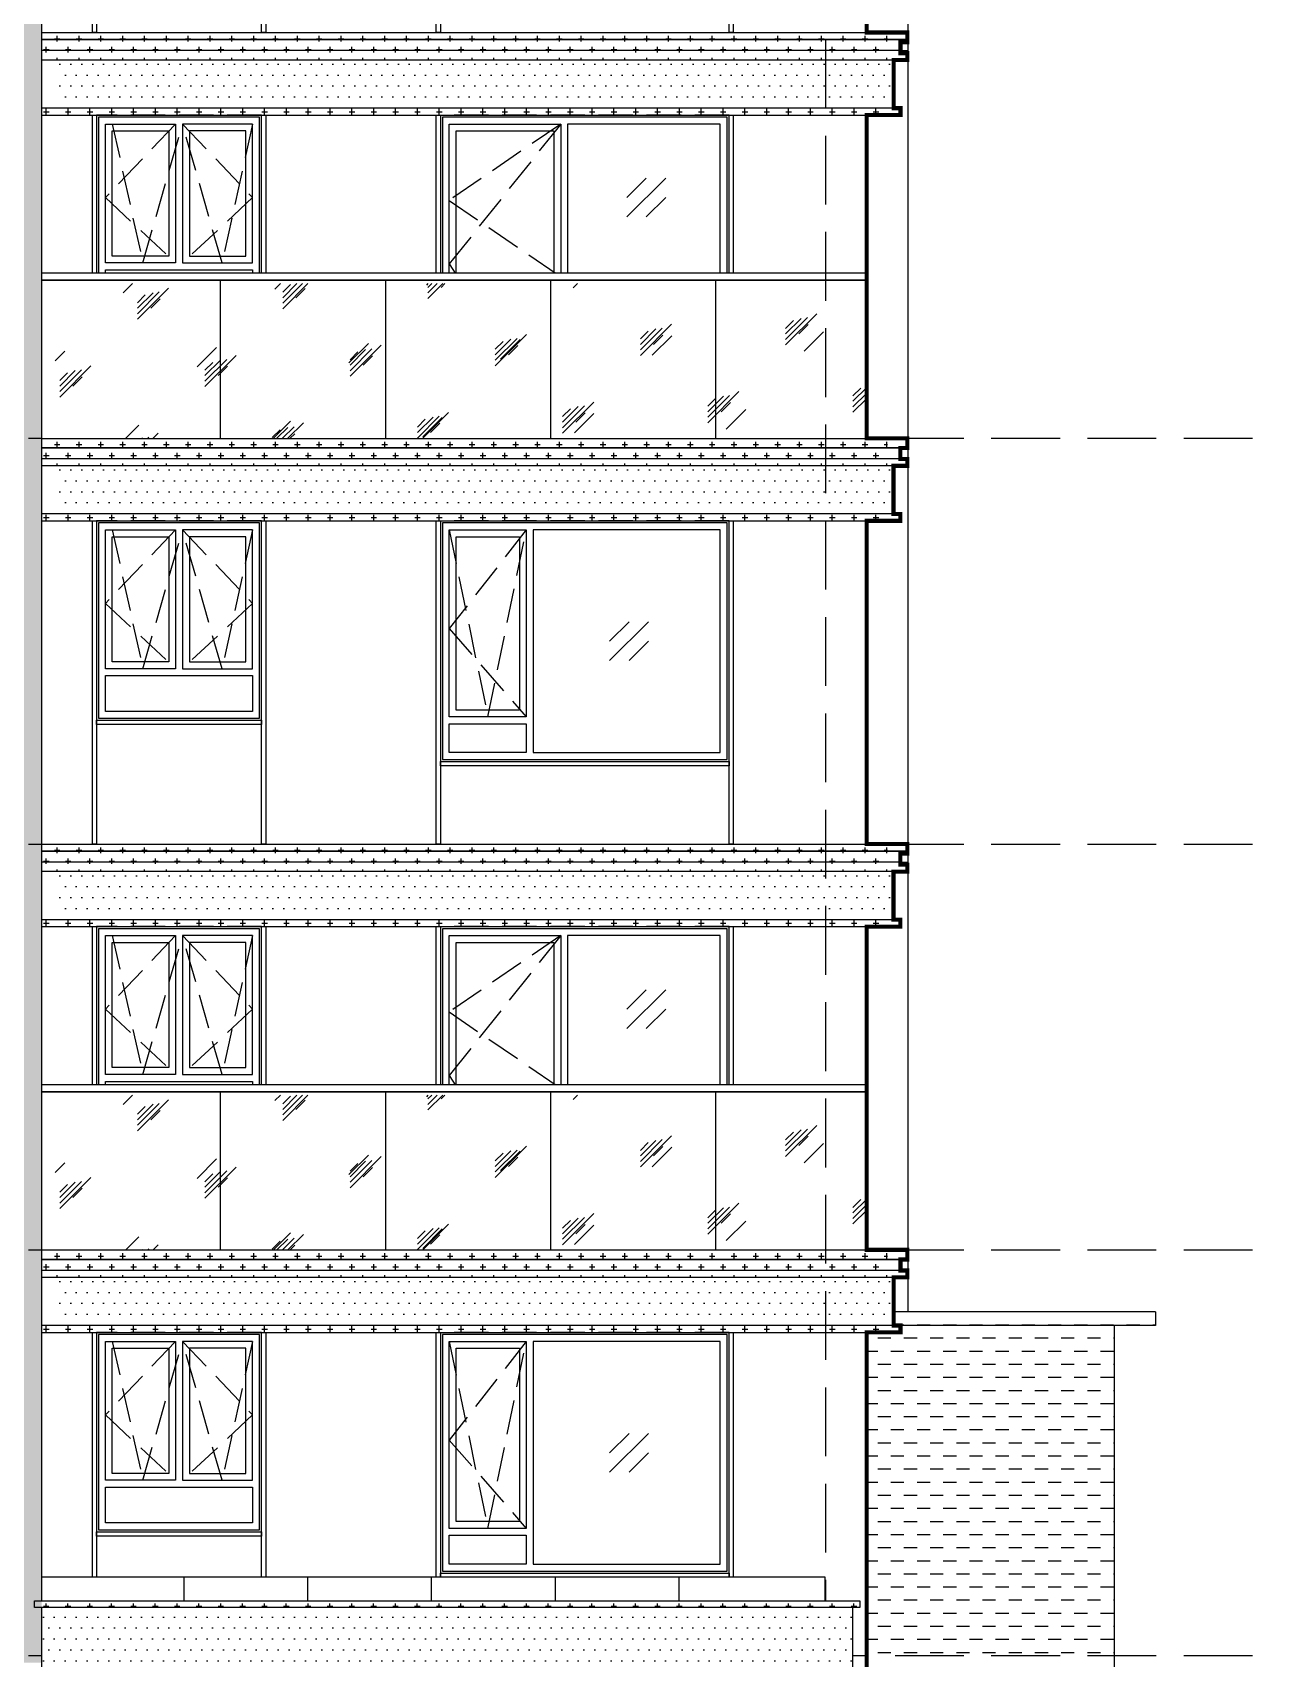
# Model space of a CAD drawing. Extents: x 646072 to 1012572, y -46617 to 16093.
# Drawn here: x 795924 to 804852, y -35572 to -23752 of the extents above; entities that cross this region are included whole.
import ezdxf

# ---------------------------------------------------------------- set-up
doc = ezdxf.new("R2010")
doc.units = 0
doc.header["$LTSCALE"] = 1000
doc.header["$MEASUREMENT"] = 0
for name, pattern in [('3#楼-HZS$0$3#楼-HZS$0$__DASH', [0.35, 0.25, -0.1]), ('3#楼-HZS$0$3#楼-HZS$0$DASH', [0.35, 0.25, -0.1]), ('3#楼-HZS$0$DOTE', [2.42, 2, -0.2, 0.02, -0.2])]:
    doc.linetypes.add(name, pattern=pattern)
for name, color, linetype in [('3#楼-HZS$0$3#楼-HZS$0$00-立面灰色金属看线', 252, 'Continuous'), ('3#楼-HZS$0$3#楼-HZS$0$00-立面米色看线', 31, 'Continuous'), ('3#楼-HZS$0$3#楼-HZS$0$A-ANNO-SYMB', 3, 'Continuous'), ('3#楼-HZS$0$3#楼-HZS$0$A-LINE-浅灰色铝板幕墙-填充', 115, 'Continuous'), ('3#楼-HZS$0$3#楼-HZS$0$A-ROOF', 241, 'Continuous'), ('3#楼-HZS$0$3#楼-HZS$0$DOTE', 1, '3#楼-HZS$0$DOTE'), ('3#楼-HZS$0$3#楼-HZS$0$ELEV-WIND', 4, 'Continuous'), ('3#楼-HZS$0$3#楼-HZS$0$RAIL', 163, 'Continuous'), ('3#楼-HZS$0$3#楼-HZS$0$WINDOW', 4, 'Continuous'), ('3#楼-HZS$0$3#楼-HZS$0$填充-浅黄色铝板', 30, 'Continuous'), ('3#楼-HZS$0$3#楼-HZS$0$填充-深灰色涂料', 11, 'Continuous'), ('3#楼-HZS$0$3#楼-HZS$0$填充-玻璃', 150, 'Continuous'), ('3#楼-HZS$0$3#楼-HZS$0$轮廓', 255, 'Continuous')]:
    doc.layers.add(name, color=color, linetype=linetype)

# ---------------------------------------------------------------- blocks, each defined once
blk = doc.blocks.new('3#楼-HZS$0$3#楼-HZS$0$asfghs+jh')
at = {"layer": '3#楼-HZS$0$3#楼-HZS$0$00-立面米色看线', "color": 251}
blk.add_line((111326, -142205, 0), (111326, -162161, 0), dxfattribs=at)
blk = doc.blocks.new('3#楼-HZS$0$3#楼-HZS$0$jyhiuououpolip')
at = {"layer": '3#楼-HZS$0$3#楼-HZS$0$ELEV-WIND', "color": 8, "linetype": '3#楼-HZS$0$3#楼-HZS$0$__DASH'}
blk.add_lwpolyline([(28650, -97429), (30750, -97429), (30750, -99179), (28650, -99179)], close=True, dxfattribs=at)
at = {"layer": '3#楼-HZS$0$3#楼-HZS$0$ELEV-WIND'}
for points in [[(28665, -97444), (30735, -97444), (30735, -99164), (28665, -99164)], [(28715, -97494), (30075, -97494), (30075, -99114), (28715, -99114)], [(30685, -97494), (30125, -97494), (30125, -98854), (30685, -98854)], [(30635, -97544), (30175, -97544), (30175, -98804), (30635, -98804)], [(30685, -98904), (30125, -98904), (30125, -99114), (30685, -99114)]]:
    blk.add_lwpolyline(points, close=True, dxfattribs=at)
at = {"layer": '3#楼-HZS$0$3#楼-HZS$0$ELEV-WIND', "color": 8, "linetype": '3#楼-HZS$0$3#楼-HZS$0$DASH'}
for points in [[(30125, -97494), (30685, -98211), (30125, -98854)], [(30685, -97494), (30405, -98854), (30125, -97494)]]:
    blk.add_lwpolyline(points, dxfattribs=at)
blk = doc.blocks.new('3#楼-HZS$0$3#楼-HZS$0$ytrujuty')
at = {"layer": '3#楼-HZS$0$3#楼-HZS$0$ELEV-WIND', "color": 8, "linetype": '3#楼-HZS$0$3#楼-HZS$0$__DASH'}
blk.add_lwpolyline([(35150, -97429), (36350, -97429), (36350, -98879), (35150, -98879)], close=True, dxfattribs=at)
at = {"layer": '3#楼-HZS$0$3#楼-HZS$0$ELEV-WIND'}
for points in [[(35165, -97444), (36335, -97444), (36335, -98864), (35165, -98864)], [(35215, -97494), (35725, -97494), (35725, -98504), (35215, -98504)], [(35215, -97494), (35725, -97494), (35725, -98504), (35215, -98504)], [(36285, -97494), (35775, -97494), (35775, -98504), (36285, -98504)], [(35265, -97544), (35675, -97544), (35675, -98454), (35265, -98454)], [(36235, -97544), (35825, -97544), (35825, -98454), (36235, -98454)], [(36285, -98554), (35215, -98554), (35215, -98814), (36285, -98814)]]:
    blk.add_lwpolyline(points, close=True, dxfattribs=at)
at = {"layer": '3#楼-HZS$0$3#楼-HZS$0$ELEV-WIND', "color": 8, "linetype": '3#楼-HZS$0$3#楼-HZS$0$DASH'}
for points in [[(35725, -97494), (35215, -98029), (35725, -98504)], [(35215, -97494), (35437, -98504), (35725, -97494)], [(36235, -97494), (36013, -98504), (35725, -97494)], [(35775, -97494), (36285, -98029), (35775, -98504)]]:
    blk.add_lwpolyline(points, dxfattribs=at)
blk = doc.blocks.new('3#楼-HZS$0$3#楼-HZS$0$D+FG0J4+FG9KL0')
at = {"layer": '3#楼-HZS$0$3#楼-HZS$0$00-立面灰色金属看线', "elevation": 0}
blk.add_lwpolyline([(319465, 131486), (319465, 129136)], dxfattribs=at)
for points in [[(320435, 131486), (320435, 129136), (320465, 129136), (320465, 131486)], [(322565, 131486), (322565, 129136), (322595, 129136), (322595, 131486)], [(323835, 131486), (323835, 129136), (323865, 129136), (323865, 131486)], [(325065, 131486), (325065, 129136), (325095, 129136), (325095, 131486)], [(325065, 130036), (323865, 130036), (323865, 130006), (325065, 130006)], [(322565, 129736), (320465, 129736), (320465, 129706), (322565, 129706)]]:
    blk.add_lwpolyline(points, close=True, dxfattribs=at)
at = {"layer": '3#楼-HZS$0$3#楼-HZS$0$00-立面米色看线', "elevation": 0}
for points in [[(325465, 132086), (319165, 132086), (319165, 132016), (325465, 132016)], [(325465, 132086), (325465, 129136)], [(325465, 132016), (319215, 132016), (319215, 131936), (319165, 131936), (319165, 131886), (319265, 131886), (319265, 131536), (325465, 131536)], [(319215, 131936), (325465, 131936)], [(319265, 131886), (325465, 131886)], [(325465, 131486), (319215, 131486), (319215, 131536), (325465, 131536)]]:
    blk.add_lwpolyline(points, dxfattribs=at)
at = {"layer": '3#楼-HZS$0$3#楼-HZS$0$A-ANNO-SYMB'}
for name, p in [('3#楼-HZS$0$3#楼-HZS$0$jyhiuououpolip', (291815, 228915)), ('3#楼-HZS$0$3#楼-HZS$0$ytrujuty', (288715, 228915))]:
    blk.add_blockref(name, p, dxfattribs=at)
blk = doc.blocks.new('3#楼-HZS$0$3#楼-HZS$0$ASG1+DS9J40')
at = {"layer": '3#楼-HZS$0$3#楼-HZS$0$ELEV-WIND', "color": 8, "linetype": '3#楼-HZS$0$3#楼-HZS$0$__DASH'}
blk.add_lwpolyline([(28650, -97429), (30750, -97429), (30750, -99779), (28650, -99779)], close=True, dxfattribs=at)
at = {"layer": '3#楼-HZS$0$3#楼-HZS$0$ELEV-WIND'}
for points in [[(28665, -97444), (30735, -97444), (30735, -99764), (28665, -99764)], [(28715, -97494), (29825, -97494), (29825, -99714), (28715, -99714)], [(30685, -97494), (29875, -97494), (29875, -99764), (30685, -99764)], [(30635, -97544), (29925, -97544), (29925, -99714), (30635, -99714)]]:
    blk.add_lwpolyline(points, close=True, dxfattribs=at)
at = {"layer": '3#楼-HZS$0$3#楼-HZS$0$ELEV-WIND', "color": 8, "linetype": '3#楼-HZS$0$3#楼-HZS$0$DASH'}
for points in [[(29875, -97494), (30685, -98511), (29875, -99764)], [(29875, -97494), (30685, -98049), (29875, -98604)]]:
    blk.add_lwpolyline(points, dxfattribs=at)
blk = doc.blocks.new('3#楼-HZS$0$3#楼-HZS$0$AZSFG+5D04J')
blk.add_wipeout([(29450, -144061), (35450, -144061), (35450, -144111), (35450, -144111), (35450, -145261), (29450, -145261), (29450, -144111), (29450, -144111)]).dxf.layer = '3#楼-HZS$0$3#楼-HZS$0$A-ANNO-SYMB'
at = {"layer": '3#楼-HZS$0$3#楼-HZS$0$RAIL'}
blk.add_lwpolyline([(29450, -144061), (35450, -144061), (35450, -144111), (29450, -144111)], close=True, dxfattribs=at)
at = {"layer": '3#楼-HZS$0$3#楼-HZS$0$WINDOW'}
blk.add_lwpolyline([(29450, -144111), (35450, -144111), (35450, -145261), (29450, -145261)], close=True, dxfattribs=at)
at = {"layer": '3#楼-HZS$0$3#楼-HZS$0$WINDOW', "elevation": 0}
for points in [[(30550, -144111), (30550, -145261)], [(31750, -144111), (31750, -145261)]]:
    blk.add_lwpolyline(points, dxfattribs=at)
at = {"layer": '3#楼-HZS$0$3#楼-HZS$0$WINDOW'}
for points in [[(32950, -144111), (32950, -145261)], [(34150, -144111), (34150, -145261)], [(35450, -144111), (35450, -145261)]]:
    blk.add_lwpolyline(points, dxfattribs=at)
blk = doc.blocks.new('3#楼-HZS$0$3#楼-HZS$0$D+F9J4+GF9L0')
at = {"layer": '3#楼-HZS$0$3#楼-HZS$0$00-立面灰色金属看线', "elevation": 0}
blk.add_lwpolyline([(319465, 128536), (319465, 126186)], dxfattribs=at)
for points in [[(320435, 128536), (320435, 126186), (320465, 126186), (320465, 128536)], [(322565, 128536), (322565, 126186), (322595, 126186), (322595, 128536)], [(323835, 128536), (323835, 126186), (323865, 126186), (323865, 128536)], [(325065, 128536), (325065, 126186), (325095, 126186), (325095, 128536)], [(325065, 127086), (323865, 127086), (323865, 127056), (325065, 127056)], [(322565, 126786), (320465, 126786), (320465, 126756), (322565, 126756)]]:
    blk.add_lwpolyline(points, close=True, dxfattribs=at)
at = {"layer": '3#楼-HZS$0$3#楼-HZS$0$00-立面米色看线', "elevation": 0}
for points in [[(325465, 129136), (319165, 129136), (319165, 129086), (325465, 129086)], [(325465, 129086), (319215, 129086), (319215, 129006), (319165, 129006), (319165, 128936), (319265, 128936), (319265, 128586), (325465, 128586)], [(325465, 129136), (325465, 126186)], [(319215, 129006), (325465, 129006)], [(319265, 128936), (325465, 128936)], [(325465, 128536), (319215, 128536), (319215, 128586), (325465, 128586)]]:
    blk.add_lwpolyline(points, dxfattribs=at)
at = {"layer": '3#楼-HZS$0$3#楼-HZS$0$A-ANNO-SYMB'}
for name, p in [('3#楼-HZS$0$3#楼-HZS$0$ASG1+DS9J40', (291815, 225965, 0)), ('3#楼-HZS$0$3#楼-HZS$0$ytrujuty', (288715, 225965, 0))]:
    blk.add_blockref(name, p, dxfattribs=at)
blk.add_blockref('3#楼-HZS$0$3#楼-HZS$0$AZSFG+5D04J', (290015, 271447, 0), dxfattribs=at)
blk = doc.blocks.new('3#楼-HZS$0$3#楼-HZS$0$df+90jf4g+k97')
at = {"layer": '3#楼-HZS$0$3#楼-HZS$0$A-ROOF'}
for p, q in [((718175, -39470), (720079, -39470)), ((718175, -39470), (718175, -39570)), ((718175, -39570), (720029, -39570)), ((718475, -39570), (718475, -42070)), ((720275, -39620), (720275, -42070)), ((717778, -42070), (720751, -42070))]:
    blk.add_line(p, q, dxfattribs=at)
blk = doc.blocks.new('3#楼-HZS$0$3#楼-HZS$0$d+f5gj04ghk9')
at = {"layer": '3#楼-HZS$0$3#楼-HZS$0$填充-深灰色涂料'}
h = blk.add_hatch(dxfattribs=at)
h.set_pattern_fill('DASH', color=11, scale=100)
h.set_pattern_definition([(0, (-108996.93, 6e-08), (95.25, 95.25), [95.25, -95.25])])
h.paths.add_polyline_path([(717803, -35403), (717803, -35503), (717853, -35503), (717853, -35553), (717607, -35553), (717607, -37903), (719407, -37903), (719407, -35503), (719707, -35503), (719707, -35403)])
blk = doc.blocks.new('3#楼-HZS$0$3#楼-HZS$0$D+F904HK9H')
at = {"layer": '3#楼-HZS$0$3#楼-HZS$0$轮廓', "const_width": 30, "elevation": 0}
blk.add_lwpolyline([(826604, -23753), (826604, -26103), (826900, -26103), (826900, -26173), (826850, -26173), (826850, -26253), (826900, -26253), (826900, -26303), (826800, -26303), (826800, -26653), (826850, -26653), (826850, -26703), (826604, -26703), (826604, -29053), (826899, -29053), (826899, -29123), (826849, -29123), (826849, -29203), (826899, -29203), (826899, -29253), (826799, -29253), (826799, -29603), (826849, -29603), (826849, -29653), (826604, -29653), (826604, -32003), (826899, -32003), (826899, -32073), (826849, -32073), (826849, -32153), (826899, -32153), (826899, -32203), (826799, -32203), (826799, -32553), (826849, -32553), (826849, -32603), (826604, -32603), (826604, -34953), (826900, -34953), (826900, -35023), (826850, -35023), (826850, -35103), (826900, -35103), (826900, -35153), (826800, -35153), (826800, -35503), (826850, -35503), (826850, -35553), (826604, -35553), (826604, -38003)], dxfattribs=at)
blk = doc.blocks.new('3#楼-HZS$0$3#楼-HZS$0$as+dg04d+s0hj')
for points in [[(27825, -89693), (27824, -89863), (27574, -89863), (27574, -89913), (27624, -89913), (27624, -90363), (33524, -90363), (33524, -89913), (33574, -89913), (33574, -89863), (33525, -89863), (33525, -89693)], [(34624, -89863), (33925, -89863), (33874, -89863), (33874, -89913), (33924, -89913), (33924, -90363), (36075, -90363), (36075, -89863)]]:
    blk.add_wipeout(points).translate(0, 0, 0)
at = {"layer": '3#楼-HZS$0$3#楼-HZS$0$00-立面米色看线'}
for points in [[(33874, -89913), (36074, -89913), (36074, -89863), (33874, -89863)], [(36074, -90363), (36074, -89913), (33924, -89913), (33924, -90363)]]:
    blk.add_lwpolyline(points, close=True, dxfattribs=at)
blk.add_wipeout([(27825, -89693), (27825, -89863), (33525, -89863), (33525, -89693)]).translate(0, 0, 0)
at = {"layer": '3#楼-HZS$0$3#楼-HZS$0$00-立面米色看线', "color": 4, "elevation": 0}
blk.add_lwpolyline([(27825, -89693), (33524, -89693), (33524, -89863), (27825, -89863)], close=True, dxfattribs=at)
for points in [[(28890, -89693), (28890, -89863)], [(29790, -89693), (29790, -89863)], [(30690, -89693), (30690, -89863)], [(31590, -89693), (31590, -89863)], [(32490, -89693), (32490, -89863)]]:
    blk.add_lwpolyline(points, dxfattribs=at)
at = {"layer": '3#楼-HZS$0$3#楼-HZS$0$00-立面米色看线', "elevation": 0}
for points in [[(27574, -89913), (33574, -89913), (33574, -89863), (27574, -89863)], [(27624, -90363), (27624, -89913), (33524, -89913), (33524, -90363)]]:
    blk.add_lwpolyline(points, close=True, dxfattribs=at)
blk = doc.blocks.new('3#楼-HZS$0$3#楼-HZS$0$d+fgj4+fghk7+9')
at = {"color": 8, "elevation": 0}
for points in [[(825001, -27162), (824860, -27303)], [(825143, -27162), (824860, -27444)], [(825143, -27303), (825001, -27444)], [(824876, -30387), (824735, -30528)], [(825018, -30387), (824735, -30669)], [(825018, -30528), (824876, -30669)], [(825001, -33062), (824860, -33203)], [(825143, -33062), (824860, -33344)], [(825143, -33203), (825001, -33344)], [(824876, -36287), (824735, -36428)], [(825018, -36287), (824735, -36569)], [(825018, -36428), (824876, -36569)]]:
    blk.add_lwpolyline(points, dxfattribs=at)
blk = doc.blocks.new('3#楼-HZS$0$3#楼-HZS$0$+d9f0j4+9gf7k0')
at = {"layer": '3#楼-HZS$0$3#楼-HZS$0$A-LINE-浅灰色铝板幕墙-填充'}
h = blk.add_hatch(dxfattribs=at)
h.set_pattern_fill('DOTS', color=256, scale=50)
h.set_pattern_definition([(0, (245300.04, -65494.77), (39.6875, 79.375), [0, -79.375])])
h.paths.add_polyline_path([(849015, 47772), (842919, 47772), (842919, 48122), (849015, 48122)])
h = blk.add_hatch(dxfattribs=at)
h.set_pattern_fill('DOTS', color=256, scale=50)
h.set_pattern_definition([(0, (245300.04, -68444.77), (39.6875, 79.375), [0, -79.375])])
h.paths.add_polyline_path([(849014, 44822), (842919, 44822), (842919, 45172), (849014, 45172)])
h = blk.add_hatch(dxfattribs=at)
h.set_pattern_fill('DOTS', color=256, scale=50)
h.set_pattern_definition([(0, (245300.04, -71394.77), (39.6875, 79.375), [0, -79.375])])
h.paths.add_polyline_path([(849014, 41872), (842919, 41872), (842919, 42222), (849014, 42222)])
h = blk.add_hatch(dxfattribs=at)
h.set_pattern_fill('DOTS', color=256, scale=50)
h.set_pattern_definition([(0, (245300.04, -74344.77), (39.6875, 79.375), [0, -79.375])])
h.paths.add_polyline_path([(849015, 38922), (842919, 38922), (842919, 39272), (849015, 39272)])
h = blk.add_hatch(dxfattribs=at)
h.set_pattern_fill('DOTS', color=256, scale=50)
h.set_pattern_definition([(0, (14714.645, 74424.985), (39.6875, 79.375), [0, -79.375])])
h.paths.add_polyline_path([(848719, 36472), (842819, 36472), (842819, 36872), (848719, 36872)])
at = {"layer": '3#楼-HZS$0$3#楼-HZS$0$填充-浅黄色铝板'}
h = blk.add_hatch(dxfattribs=at)
h.set_pattern_fill('CROSS', color=256, scale=50)
h.set_pattern_definition([(0, (247800.04, -92311.286), (79.375, 79.375), [39.6875, -119.0625]), (90, (247819.88, -92331.13), (-79.375, 79.375), [39.6875, -119.0625])])
h.paths.add_polyline_path([(842819, 64222), (842419, 64222), (842419, 36472), (842819, 36472)])
h = blk.add_hatch(dxfattribs=at)
h.set_pattern_fill('CROSS', color=256, scale=50)
h.set_pattern_definition([(0, (245300.04, -107061.286), (79.375, 79.375), [39.6875, -119.0625]), (90, (245319.88, -107081.13), (-79.375, 79.375), [39.6875, -119.0625])])
h.paths.add_polyline_path([(848969, 48122), (842819, 48122), (842819, 48322), (848969, 48322), (848969, 48252), (848919, 48252), (848919, 48172), (848969, 48172)])
h = blk.add_hatch(dxfattribs=at)
h.set_pattern_fill('CROSS', color=256, scale=50)
h.set_pattern_definition([(0, (245300.04, -107036.286), (79.375, 79.375), [39.6875, -119.0625]), (90, (245319.88, -107056.13), (-79.375, 79.375), [39.6875, -119.0625])])
h.paths.add_polyline_path([(848919, 47722), (842819, 47722), (842819, 47772), (848919, 47772)])
h = blk.add_hatch(dxfattribs=at)
h.set_pattern_fill('CROSS', color=256, scale=50)
h.set_pattern_definition([(0, (245300.04, -110011.286), (79.375, 79.375), [39.6875, -119.0625]), (90, (245319.88, -110031.13), (-79.375, 79.375), [39.6875, -119.0625])])
h.paths.add_polyline_path([(848969, 45172), (842819, 45172), (842819, 45372), (848969, 45372), (848969, 45302), (848919, 45302), (848919, 45222), (848969, 45222)])
h = blk.add_hatch(dxfattribs=at)
h.set_pattern_fill('CROSS', color=256, scale=50)
h.set_pattern_definition([(0, (245300.04, -109986.286), (79.375, 79.375), [39.6875, -119.0625]), (90, (245319.88, -110006.13), (-79.375, 79.375), [39.6875, -119.0625])])
h.paths.add_polyline_path([(848919, 44772), (842819, 44772), (842819, 44822), (848919, 44822)])
h = blk.add_hatch(dxfattribs=at)
h.set_pattern_fill('CROSS', color=256, scale=50)
h.set_pattern_definition([(0, (245300.04, -112961.286), (79.375, 79.375), [39.6875, -119.0625]), (90, (245319.88, -112981.13), (-79.375, 79.375), [39.6875, -119.0625])])
h.paths.add_polyline_path([(848969, 42222), (842819, 42222), (842819, 42422), (848969, 42422), (848969, 42352), (848919, 42352), (848919, 42272), (848969, 42272)])
h = blk.add_hatch(dxfattribs=at)
h.set_pattern_fill('CROSS', color=256, scale=50)
h.set_pattern_definition([(0, (245300.04, -112936.286), (79.375, 79.375), [39.6875, -119.0625]), (90, (245319.88, -112956.13), (-79.375, 79.375), [39.6875, -119.0625])])
h.paths.add_polyline_path([(848919, 41822), (842819, 41822), (842819, 41872), (848919, 41872)])
h = blk.add_hatch(dxfattribs=at)
h.set_pattern_fill('CROSS', color=256, scale=50)
h.set_pattern_definition([(0, (245300.04, -115911.286), (79.375, 79.375), [39.6875, -119.0625]), (90, (245319.88, -115931.13), (-79.375, 79.375), [39.6875, -119.0625])])
h.paths.add_polyline_path([(848969, 39272), (842819, 39272), (842819, 39472), (848969, 39472), (848969, 39402), (848919, 39402), (848919, 39322), (848969, 39322)])
h = blk.add_hatch(dxfattribs=at)
h.set_pattern_fill('CROSS', color=256, scale=50)
h.set_pattern_definition([(0, (245300.04, -115886.286), (79.375, 79.375), [39.6875, -119.0625]), (90, (245319.88, -115906.13), (-79.375, 79.375), [39.6875, -119.0625])])
h.paths.add_polyline_path([(848919, 38872), (842819, 38872), (842819, 38922), (848919, 38922)])
h = blk.add_hatch(dxfattribs=at)
h.set_pattern_fill('CROSS', color=256, scale=50)
h.set_pattern_definition([(0, (14714.645, 74424.985), (79.375, 79.375), [39.6875, -119.0625]), (90, (14734.49, 74405.14), (-79.375, 79.375), [39.6875, -119.0625])])
h.paths.add_polyline_path([(848769, 36922), (842769, 36922), (842769, 36872), (848769, 36872)])
at = {"layer": '3#楼-HZS$0$3#楼-HZS$0$填充-玻璃'}
h = blk.add_hatch(dxfattribs=at)
h.set_pattern_fill('玻璃1', color=256, scale=100)
h.set_pattern_definition([(45, (518868.4, -85127), (-489.8836, 489.8836), [224, -576]), (45, (518964.4, -85087), (-489.8836, 489.8836), [96, -704]), (45, (518868.4, -85087), (-489.8836, 489.8836), [160, -640]), (45, (518916.4, -85127), (537.4012, -537.4012), [200, -600]), (45, (518868.4, -85167), (-489.8836, 489.8836), [320, -480]), (45, (518868.4, -85047), (-489.8836, 489.8836), [80, -720])])
h.paths.add_polyline_path([(848819, 46497), (842919, 46497), (842919, 45372), (848819, 45372)])
h = blk.add_hatch(dxfattribs=at)
h.set_pattern_fill('玻璃1', color=256, scale=100)
h.set_pattern_definition([(45, (518868.4, -91027), (-489.8836, 489.8836), [224, -576]), (45, (518964.4, -90987), (-489.8836, 489.8836), [96, -704]), (45, (518868.4, -90987), (-489.8836, 489.8836), [160, -640]), (45, (518916.4, -91027), (537.4012, -537.4012), [200, -600]), (45, (518868.4, -91067), (-489.8836, 489.8836), [320, -480]), (45, (518868.4, -90947), (-489.8836, 489.8836), [80, -720])])
h.paths.add_polyline_path([(848819, 40597), (842919, 40597), (842919, 39472), (848819, 39472)])

msp = doc.modelspace()

# ---------------------------------------------------------------- linework, layer by layer
at = {"layer": '3#楼-HZS$0$3#楼-HZS$0$DOTE', "linetype": '3#楼-HZS$0$3#楼-HZS$0$__DASH', "ltscale": 2}
for p, q in [((746894.8, -26701.8), (812394.8, -26701.8)), ((746894.8, -29651.8), (812394.8, -29651.8)), ((746894.8, -32601.8), (812394.8, -32601.8)), ((746894.8, -35551.8), (812394.8, -35551.8))]:
    msp.add_line(p, q, dxfattribs=at)

# ---------------------------------------------------------------- block references
at = {"xscale": -1}
for name, p in [('3#楼-HZS$0$3#楼-HZS$0$D+FG0J4+FG9KL0', (1121454, -152888.1, 0)), ('3#楼-HZS$0$3#楼-HZS$0$D+FG0J4+FG9KL0', (1121454, -158788.1, 0)), ('3#楼-HZS$0$3#楼-HZS$0$D+FG0J4+FG9KL0', (1121454, -164688.1, 0)), ('3#楼-HZS$0$3#楼-HZS$0$df+90jf4g+k97', (1522263.9, 6418.7))]:
    msp.add_blockref(name, p, dxfattribs=at)
msp.add_blockref('3#楼-HZS$0$3#楼-HZS$0$d+f5gj04ghk9', (84381.7, 2351.2, 0))
at = {"layer": '3#楼-HZS$0$3#楼-HZS$0$A-ANNO-SYMB'}
msp.add_blockref('3#楼-HZS$0$3#楼-HZS$0$asfghs+jh', (690963.2, 129109.3, 0), dxfattribs=at)

# ---------------------------------------------------------------- next in the draw order: block references
at = {"xscale": -1}
for p in [(1121454, -152888.1, 0), (1121454, -158788.1, 0)]:
    msp.add_blockref('3#楼-HZS$0$3#楼-HZS$0$D+F9J4+GF9L0', p, dxfattribs=at)

# ---------------------------------------------------------------- next in the draw order: linework, layer by layer
at = {"layer": '3#楼-HZS$0$3#楼-HZS$0$DOTE', "linetype": '3#楼-HZS$0$3#楼-HZS$0$__DASH', "ltscale": 2}
msp.add_line((801688.7, -2101.8), (801688.7, -37215.3), dxfattribs=at)

# ---------------------------------------------------------------- next in the draw order: block references
for name in ['3#楼-HZS$0$3#楼-HZS$0$D+F904HK9H', '3#楼-HZS$0$3#楼-HZS$0$d+fgj4+fghk7+9']:
    msp.add_blockref(name, (-24615.2, 2351.2, 0))

# ---------------------------------------------------------------- next in the draw order: block references
at = {"layer": '3#楼-HZS$0$3#楼-HZS$0$A-ANNO-SYMB', "xscale": -1}
msp.add_blockref('3#楼-HZS$0$3#楼-HZS$0$as+dg04d+s0hj', (829513.1, 54710.9, 0), dxfattribs=at)

# ---------------------------------------------------------------- next in the draw order: block references
msp.add_blockref('3#楼-HZS$0$3#楼-HZS$0$+d9f0j4+9gf7k0', (-46829.8, -72073.8, 0))

doc.saveas('drawing.dxf')
